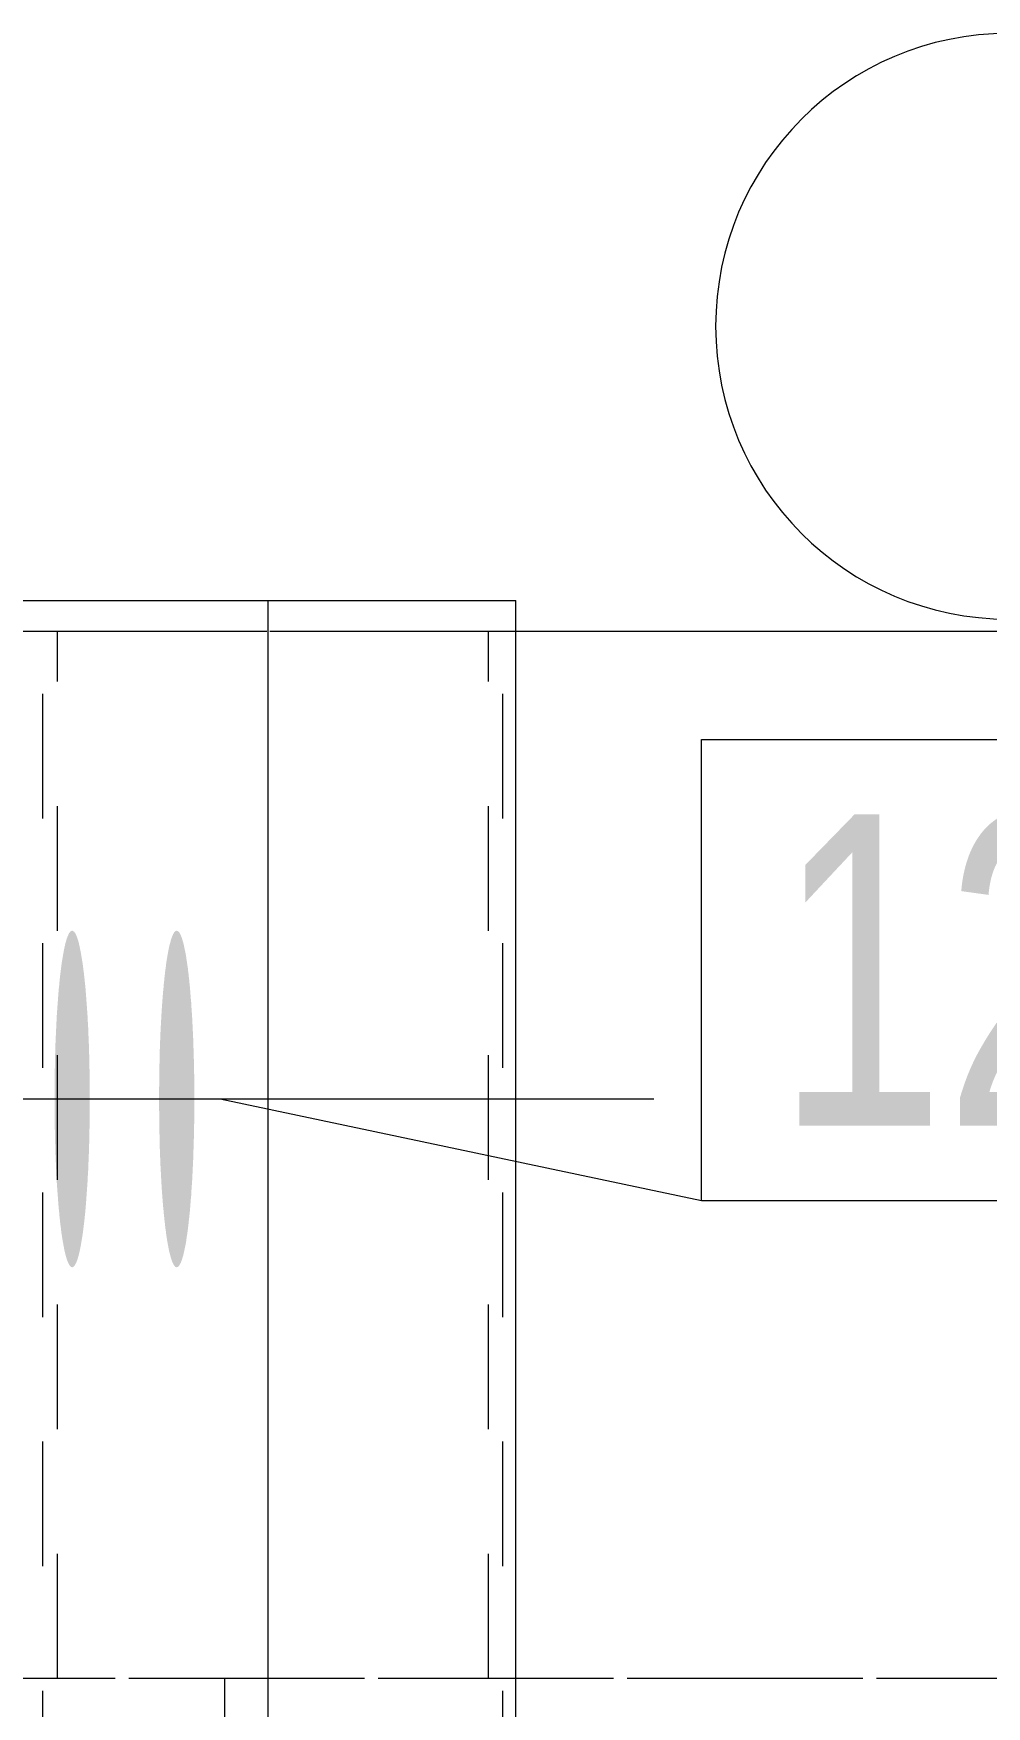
# Model space of a CAD drawing. Header units: millimetres. Extents: x 2 to 825, y 1 to 579.
# Drawn here: x 62.61 to 70.26, y 413.51 to 426.93 of the extents above; entities that cross this region are included whole.
import ezdxf

# ---------------------------------------------------------------- set-up
doc = ezdxf.new("R2010")
doc.units = ezdxf.units.MM
doc.linetypes.add('XKITLINE00', pattern=[0])
doc.linetypes.add('XKITLINE01', pattern=[4, 1, -1, 1, -1])
for name, color, linetype, lineweight in [('Bolt', 3, 'Continuous', 0), ('BoltMark', 7, 'Continuous', 0), ('Part', 2, 'Continuous', 0), ('PartMark', 7, 'Continuous', 0)]:
    doc.layers.add(name, color=color, linetype=linetype, lineweight=lineweight)
doc.styles.add('ARIAL_NARROW', font='ARIALN.TTF')

# ---------------------------------------------------------------- blocks, each defined once
blk = doc.blocks.new('*A42')
at = {"layer": 'Bolt'}
for points in [[(63.066, 418.351), (63.066, 418.318), (63.066, 418.285), (63.066, 418.252), (63.065, 418.219), (63.065, 418.186), (63.064, 418.153), (63.063, 418.12), (63.063, 418.088), (63.062, 418.056), (63.061, 418.024), (63.06, 417.992), (63.059, 417.96), (63.058, 417.929), (63.057, 417.898), (63.055, 417.867), (63.054, 417.837), (63.053, 417.807), (63.051, 417.777), (63.049, 417.747), (63.048, 417.718), (63.046, 417.69), (63.044, 417.662), (63.042, 417.634), (63.04, 417.606), (63.038, 417.58), (63.036, 417.553), (63.034, 417.527), (63.032, 417.502), (63.03, 417.477), (63.027, 417.453), (63.025, 417.429), (63.022, 417.406), (63.02, 417.384), (63.017, 417.362), (63.014, 417.34), (63.012, 417.32), (63.009, 417.3), (63.006, 417.28), (63.003, 417.261), (63, 417.243), (62.997, 417.226), (62.994, 417.209), (62.991, 417.193), (62.988, 417.178), (62.985, 417.163), (62.982, 417.15), (62.979, 417.137), (62.976, 417.124), (62.972, 417.113), (62.969, 417.102), (62.966, 417.092), (62.962, 417.083), (62.959, 417.074), (62.956, 417.067), (62.952, 417.06), (62.949, 417.054), (62.945, 417.048), (62.942, 417.044), (62.938, 417.04), (62.935, 417.037), (62.932, 417.035), (62.928, 417.034), (62.925, 417.034), (62.921, 417.034), (62.918, 417.035), (62.914, 417.037), (62.911, 417.04), (62.907, 417.044), (62.904, 417.048), (62.9, 417.054), (62.897, 417.06), (62.894, 417.067), (62.89, 417.074), (62.887, 417.083), (62.883, 417.092), (62.88, 417.102), (62.877, 417.113), (62.874, 417.124), (62.87, 417.137), (62.867, 417.15), (62.864, 417.163), (62.861, 417.178), (62.858, 417.193), (62.855, 417.209), (62.852, 417.226), (62.849, 417.243), (62.846, 417.261), (62.843, 417.28), (62.84, 417.3), (62.837, 417.32), (62.835, 417.34), (62.832, 417.362), (62.829, 417.384), (62.827, 417.406), (62.824, 417.429), (62.822, 417.453), (62.82, 417.477), (62.817, 417.502), (62.815, 417.527), (62.813, 417.553), (62.811, 417.58), (62.809, 417.606), (62.807, 417.634), (62.805, 417.662), (62.803, 417.69), (62.801, 417.718), (62.8, 417.747), (62.798, 417.777), (62.797, 417.807), (62.795, 417.837), (62.794, 417.867), (62.792, 417.898), (62.791, 417.929), (62.79, 417.96), (62.789, 417.992), (62.788, 418.024), (62.787, 418.056), (62.786, 418.088), (62.786, 418.12), (62.785, 418.153), (62.785, 418.186), (62.784, 418.219), (62.784, 418.252), (62.783, 418.285), (62.783, 418.318), (62.783, 418.351), (62.783, 418.384), (62.783, 418.417), (62.783, 418.45), (62.783, 418.483), (62.784, 418.516), (62.784, 418.549), (62.785, 418.582), (62.785, 418.615), (62.786, 418.647), (62.786, 418.68), (62.787, 418.712), (62.788, 418.744), (62.789, 418.776), (62.79, 418.807), (62.791, 418.839), (62.792, 418.87), (62.794, 418.9), (62.795, 418.931), (62.797, 418.961), (62.798, 418.991), (62.8, 419.02), (62.801, 419.049), (62.803, 419.078), (62.805, 419.106), (62.807, 419.134), (62.809, 419.161), (62.811, 419.188), (62.813, 419.214), (62.815, 419.24), (62.817, 419.266), (62.82, 419.29), (62.822, 419.315), (62.824, 419.338), (62.827, 419.362), (62.829, 419.384), (62.832, 419.406), (62.835, 419.427), (62.837, 419.448), (62.84, 419.468), (62.843, 419.488), (62.846, 419.506), (62.849, 419.524), (62.852, 419.542), (62.855, 419.558), (62.858, 419.574), (62.861, 419.59), (62.864, 419.604), (62.867, 419.618), (62.87, 419.631), (62.874, 419.643), (62.877, 419.655), (62.88, 419.666), (62.883, 419.676), (62.887, 419.685), (62.89, 419.693), (62.894, 419.701), (62.897, 419.708), (62.9, 419.714), (62.904, 419.719), (62.907, 419.724), (62.911, 419.727), (62.914, 419.73), (62.918, 419.732), (62.921, 419.733), (62.925, 419.734), (62.928, 419.733), (62.932, 419.732), (62.935, 419.73), (62.938, 419.727), (62.942, 419.724), (62.945, 419.719), (62.949, 419.714), (62.952, 419.708), (62.956, 419.701), (62.959, 419.693), (62.962, 419.685), (62.966, 419.676), (62.969, 419.666), (62.972, 419.655), (62.976, 419.643), (62.979, 419.631), (62.982, 419.618), (62.985, 419.604), (62.988, 419.59), (62.991, 419.574), (62.994, 419.558), (62.997, 419.542), (63, 419.524), (63.003, 419.506), (63.006, 419.488), (63.009, 419.468), (63.012, 419.448), (63.014, 419.427), (63.017, 419.406), (63.02, 419.384), (63.022, 419.362), (63.025, 419.338), (63.027, 419.315), (63.03, 419.29), (63.032, 419.266), (63.034, 419.24), (63.036, 419.214), (63.038, 419.188), (63.04, 419.161), (63.042, 419.134), (63.044, 419.106), (63.046, 419.078), (63.048, 419.049), (63.049, 419.02), (63.051, 418.991), (63.053, 418.961), (63.054, 418.931), (63.055, 418.9), (63.057, 418.87), (63.058, 418.839), (63.059, 418.807), (63.06, 418.776), (63.061, 418.744), (63.062, 418.712), (63.063, 418.68), (63.063, 418.647), (63.064, 418.615), (63.065, 418.582), (63.065, 418.549), (63.066, 418.516), (63.066, 418.483), (63.066, 418.45), (63.066, 418.417), (63.066, 418.384)], [(63.905, 418.351), (63.905, 418.318), (63.905, 418.285), (63.905, 418.252), (63.904, 418.219), (63.904, 418.186), (63.903, 418.153), (63.903, 418.12), (63.902, 418.088), (63.901, 418.056), (63.9, 418.024), (63.899, 417.992), (63.898, 417.96), (63.897, 417.929), (63.896, 417.898), (63.895, 417.867), (63.893, 417.837), (63.892, 417.807), (63.89, 417.777), (63.889, 417.747), (63.887, 417.718), (63.885, 417.69), (63.883, 417.662), (63.881, 417.634), (63.88, 417.606), (63.877, 417.58), (63.875, 417.553), (63.873, 417.527), (63.871, 417.502), (63.869, 417.477), (63.866, 417.453), (63.864, 417.429), (63.861, 417.406), (63.859, 417.384), (63.856, 417.362), (63.854, 417.34), (63.851, 417.32), (63.848, 417.3), (63.845, 417.28), (63.842, 417.261), (63.84, 417.243), (63.837, 417.226), (63.834, 417.209), (63.83, 417.193), (63.827, 417.178), (63.824, 417.163), (63.821, 417.15), (63.818, 417.137), (63.815, 417.124), (63.811, 417.113), (63.808, 417.102), (63.805, 417.092), (63.802, 417.083), (63.798, 417.074), (63.795, 417.067), (63.791, 417.06), (63.788, 417.054), (63.785, 417.048), (63.781, 417.044), (63.778, 417.04), (63.774, 417.037), (63.771, 417.035), (63.767, 417.034), (63.764, 417.034), (63.76, 417.034), (63.757, 417.035), (63.753, 417.037), (63.75, 417.04), (63.746, 417.044), (63.743, 417.048), (63.74, 417.054), (63.736, 417.06), (63.733, 417.067), (63.729, 417.074), (63.726, 417.083), (63.723, 417.092), (63.719, 417.102), (63.716, 417.113), (63.713, 417.124), (63.71, 417.137), (63.706, 417.15), (63.703, 417.163), (63.7, 417.178), (63.697, 417.193), (63.694, 417.209), (63.691, 417.226), (63.688, 417.243), (63.685, 417.261), (63.682, 417.28), (63.679, 417.3), (63.677, 417.32), (63.674, 417.34), (63.671, 417.362), (63.669, 417.384), (63.666, 417.406), (63.664, 417.429), (63.661, 417.453), (63.659, 417.477), (63.657, 417.502), (63.654, 417.527), (63.652, 417.553), (63.65, 417.58), (63.648, 417.606), (63.646, 417.634), (63.644, 417.662), (63.642, 417.69), (63.641, 417.718), (63.639, 417.747), (63.637, 417.777), (63.636, 417.807), (63.634, 417.837), (63.633, 417.867), (63.632, 417.898), (63.63, 417.929), (63.629, 417.96), (63.628, 417.992), (63.627, 418.024), (63.626, 418.056), (63.626, 418.088), (63.625, 418.12), (63.624, 418.153), (63.624, 418.186), (63.623, 418.219), (63.623, 418.252), (63.623, 418.285), (63.622, 418.318), (63.622, 418.351), (63.622, 418.384), (63.622, 418.417), (63.622, 418.45), (63.623, 418.483), (63.623, 418.516), (63.623, 418.549), (63.624, 418.582), (63.624, 418.615), (63.625, 418.647), (63.626, 418.68), (63.626, 418.712), (63.627, 418.744), (63.628, 418.776), (63.629, 418.807), (63.63, 418.839), (63.632, 418.87), (63.633, 418.9), (63.634, 418.931), (63.636, 418.961), (63.637, 418.991), (63.639, 419.02), (63.641, 419.049), (63.642, 419.078), (63.644, 419.106), (63.646, 419.134), (63.648, 419.161), (63.65, 419.188), (63.652, 419.214), (63.654, 419.24), (63.657, 419.266), (63.659, 419.29), (63.661, 419.315), (63.664, 419.338), (63.666, 419.362), (63.669, 419.384), (63.671, 419.406), (63.674, 419.427), (63.677, 419.448), (63.679, 419.468), (63.682, 419.488), (63.685, 419.506), (63.688, 419.524), (63.691, 419.542), (63.694, 419.558), (63.697, 419.574), (63.7, 419.59), (63.703, 419.604), (63.706, 419.618), (63.71, 419.631), (63.713, 419.643), (63.716, 419.655), (63.719, 419.666), (63.723, 419.676), (63.726, 419.685), (63.729, 419.693), (63.733, 419.701), (63.736, 419.708), (63.74, 419.714), (63.743, 419.719), (63.746, 419.724), (63.75, 419.727), (63.753, 419.73), (63.757, 419.732), (63.76, 419.733), (63.764, 419.734), (63.767, 419.733), (63.771, 419.732), (63.774, 419.73), (63.778, 419.727), (63.781, 419.724), (63.785, 419.719), (63.788, 419.714), (63.791, 419.708), (63.795, 419.701), (63.798, 419.693), (63.802, 419.685), (63.805, 419.676), (63.808, 419.666), (63.811, 419.655), (63.815, 419.643), (63.818, 419.631), (63.821, 419.618), (63.824, 419.604), (63.827, 419.59), (63.83, 419.574), (63.834, 419.558), (63.837, 419.542), (63.84, 419.524), (63.842, 419.506), (63.845, 419.488), (63.848, 419.468), (63.851, 419.448), (63.854, 419.427), (63.856, 419.406), (63.859, 419.384), (63.861, 419.362), (63.864, 419.338), (63.866, 419.315), (63.869, 419.29), (63.871, 419.266), (63.873, 419.24), (63.875, 419.214), (63.877, 419.188), (63.88, 419.161), (63.881, 419.134), (63.883, 419.106), (63.885, 419.078), (63.887, 419.049), (63.889, 419.02), (63.89, 418.991), (63.892, 418.961), (63.893, 418.931), (63.895, 418.9), (63.896, 418.87), (63.897, 418.839), (63.898, 418.807), (63.899, 418.776), (63.9, 418.744), (63.901, 418.712), (63.902, 418.68), (63.903, 418.647), (63.903, 418.615), (63.904, 418.582), (63.904, 418.549), (63.905, 418.516), (63.905, 418.483), (63.905, 418.45), (63.905, 418.417), (63.905, 418.384)]]:
    blk.add_hatch(color=3, dxfattribs=at).paths.add_polyline_path(points, flags=17)
at = {"layer": 'Bolt', "color": 3, "linetype": 'XKITLINE00', "lineweight": 0}
for p, q in [((56.435, 418.384), (63.397, 418.384)), ((58.953, 418.384), (65.914, 418.384)), ((59.792, 418.384), (66.753, 418.384)), ((60.631, 418.384), (67.593, 418.384))]:
    blk.add_line(p, q, dxfattribs=at)
blk = doc.blocks.new('*A43')
at = {"layer": 'Part', "color": 7, "linetype": 'XKITLINE01', "lineweight": 0}
for p, q in [((62.69, 404.634), (62.69, 422.134)), ((66.487, 422.134), (62.69, 422.134)), ((62.806, 413.734), (62.806, 422.134)), ((66.266, 413.734), (66.266, 422.134)), ((66.382, 404.634), (66.382, 422.134)), ((258.38, 413.734), (62.806, 413.734))]:
    blk.add_line(p, q, dxfattribs=at)
at = {"layer": 'Part', "color": 2, "linetype": 'XKITLINE00', "lineweight": 0}
blk.add_line((258.38, 422.134), (66.487, 422.134), dxfattribs=at)
blk = doc.blocks.new('*A58')
at = {"layer": 'Part', "color": 7, "linetype": 'XKITLINE01', "lineweight": 0}
for p, q in [((205.512, 422.134), (59.124, 422.134)), ((205.271, 413.734), (59.246, 413.734)), ((64.15, 413.034), (64.15, 413.734))]:
    blk.add_line(p, q, dxfattribs=at)
blk = doc.blocks.new('*A63')
at = {"layer": 'Part', "color": 2, "linetype": 'XKITLINE00', "lineweight": 0}
for p, q in [((56.946, 422.384), (66.487, 422.384)), ((64.498, 404.384), (64.498, 422.384)), ((66.487, 404.384), (66.487, 422.384))]:
    blk.add_line(p, q, dxfattribs=at)
blk = doc.blocks.new('*A133')
at = {"layer": 'BoltMark', "color": 7, "linetype": 'XKITLINE00', "lineweight": 0}
for p, q in [((67.976, 421.269), (79.792, 421.269)), ((67.976, 417.569), (67.976, 421.269)), ((64.112, 418.384), (67.976, 417.569)), ((67.976, 417.569), (79.792, 417.569))]:
    blk.add_line(p, q, dxfattribs=at)
at = {"layer": 'BoltMark', "color": 3, "style": 'ARIAL_NARROW', "width": 0.85}
blk.add_text('12', height=2.5, dxfattribs=at).set_placement((68.576, 418.169))
blk = doc.blocks.new('*A139')
at = {"layer": 'PartMark', "color": 7, "linetype": 'XKITLINE00', "lineweight": 0}
blk.add_arc((70.44, 424.584), 2.35, 90, 270, dxfattribs=at)

msp = doc.modelspace()

# ---------------------------------------------------------------- block references
at = {"lineweight": 0}
for name in ['*A139', '*A63', '*A58', '*A133', '*A42']:
    msp.add_blockref(name, (0, 0), dxfattribs=at)
at = {"layer": 'Part', "lineweight": 0}
msp.add_blockref('*A43', (0, 0), dxfattribs=at)

doc.saveas('drawing.dxf')
